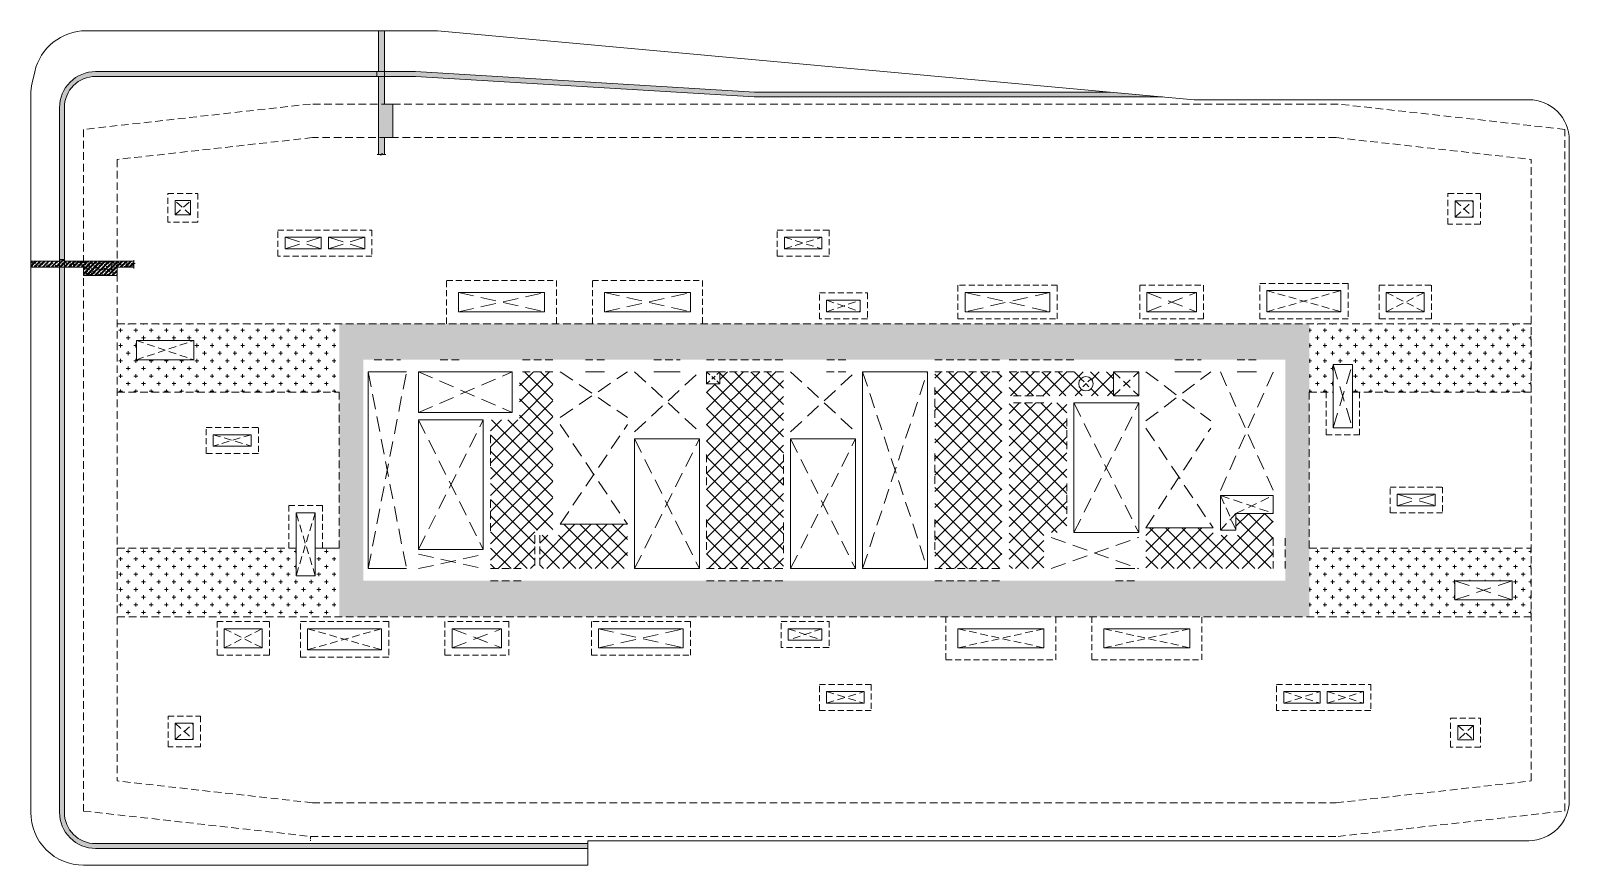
# Model space of a CAD drawing. Header units: millimetres. Extents: x 128100 to 192180, y 7250 to 42000.
import ezdxf

# ---------------------------------------------------------------- set-up
doc = ezdxf.new("R2010")
doc.units = ezdxf.units.MM
doc.linetypes.add('DASHED2', pattern=[9.525, 6.35, -3.175])
doc.linetypes.add('HIDDEN2', pattern=[4.7625, 3.175, -1.5875])
doc.layers.get('0').update_dxf_attribs({"lineweight": 20})
for name, color, linetype, lineweight in [('NDC_S_BEAM', 3, 'HIDDEN2', 20), ('NDC_S_DIM', 1, 'Continuous', 15), ('NDC_S_HATCH MATERIAL', 8, 'Continuous', 13), ('NDC_S_OPENING', 9, 'DASHED2', 13), ('NDC_S_SLAB', 2, 'Continuous', 20)]:
    doc.layers.add(name, color=color, linetype=linetype, lineweight=lineweight)

# ---------------------------------------------------------------- blocks, each defined once
blk = doc.blocks.new('HT-opening 8F')
at = {"layer": 'NDC_S_OPENING', "ltscale": 50}
for p, q in [((3410, 25430), (4060, 26030)), ((4060, 25430), (3410, 26030)), ((56730, 25340), (57480, 26020)), ((56730, 26020), (57480, 25340)), ((28790, 24500), (30350, 24020)), ((28790, 24020), (30350, 24500)), ((30550, 21880), (31950, 21400)), ((30550, 21400), (31950, 21880)), ((48890, 22280), (51970, 21400)), ((48890, 21400), (51970, 22280)), ((53860, 21400), (55440, 22200)), ((53860, 22200), (55440, 21400)), ((1800, 19400), (4190, 20200)), ((1800, 20200), (4190, 19400)), ((6580, 16280), (5000, 15800)), ((5000, 16280), (6580, 15800)), ((9250, 10400), (8450, 13030)), ((9250, 13030), (8450, 10400)), ((5460, 8200), (7040, 7400)), ((5460, 7400), (7040, 8200)), ((8930, 8200), (12010, 7320)), ((12010, 8200), (8930, 7320)), ((30350, 8200), (28950, 7720)), ((28950, 8200), (30350, 7720)), ((39600, 8200), (36020, 7400)), ((36020, 8200), (39600, 7400)), ((42100, 8200), (45680, 7400)), ((42100, 7400), (45680, 8200)), ((30550, 5580), (32110, 5100)), ((30550, 5100), (32110, 5580)), ((49590, 5580), (51100, 5100)), ((49590, 5100), (51100, 5580)), ((51400, 5580), (52910, 5100)), ((51400, 5100), (52910, 5580)), ((3420, 4260), (4170, 3580)), ((3420, 3580), (4170, 4260)), ((57490, 4170), (56840, 3570)), ((56840, 4170), (57490, 3570))]:
    blk.add_line(p, q, dxfattribs=at)
at = {"layer": 'NDC_S_OPENING', "ltscale": 100}
for p, q in [((7990, 24020), (9500, 24500)), ((7990, 24500), (9500, 24020)), ((9800, 24500), (11310, 24020)), ((9800, 24020), (11310, 24500)), ((15220, 22200), (18800, 21400)), ((15220, 21400), (18800, 22200)), ((21300, 22200), (24880, 21400)), ((21300, 21400), (24880, 22200)), ((39850, 22200), (36320, 21400)), ((36320, 22200), (39850, 21400)), ((43890, 22200), (45950, 21400)), ((43890, 21400), (45950, 22200)), ((51650, 19200), (52450, 16570)), ((51650, 16570), (52450, 19200)), ((54320, 13320), (55900, 13800)), ((54320, 13800), (55900, 13320)), ((56710, 9400), (59100, 10200)), ((56710, 10200), (59100, 9400)), ((14950, 8200), (17010, 7400)), ((14950, 7400), (17010, 8200)), ((21050, 8200), (24580, 7400)), ((21050, 7400), (24580, 8200))]:
    blk.add_line(p, q, dxfattribs=at)
at = {"layer": 'NDC_S_SLAB', "ltscale": 100}
for points in [[(3410, 26030), (4060, 26030), (4060, 25430), (3410, 25430)], [(56730, 26020), (57480, 26020), (57480, 25340), (56730, 25340)], [(7990, 24500), (9500, 24500), (9500, 24020), (7990, 24020)], [(9800, 24500), (11310, 24500), (11310, 24020), (9800, 24020)], [(30350, 24020), (28790, 24020), (28790, 24500), (30350, 24500)], [(15220, 22200), (18800, 22200), (18800, 21400), (15220, 21400)], [(21300, 22200), (24880, 22200), (24880, 21400), (21300, 21400)], [(30550, 21880), (31950, 21880), (31950, 21400), (30550, 21400)], [(43890, 22200), (45950, 22200), (45950, 21400), (43890, 21400)], [(48890, 22280), (51970, 22280), (51970, 21400), (48890, 21400)], [(53860, 22200), (55440, 22200), (55440, 21400), (53860, 21400)], [(1800, 20200), (4190, 20200), (4190, 19400), (1800, 19400)], [(51650, 19200), (52450, 19200), (52450, 16570), (51650, 16570)], [(5000, 16280), (6580, 16280), (6580, 15800), (5000, 15800)], [(54320, 13800), (55900, 13800), (55900, 13320), (54320, 13320)], [(8450, 13030), (9250, 13030), (9250, 10400), (8450, 10400)], [(56710, 10200), (59100, 10200), (59100, 9400), (56710, 9400)], [(5460, 8200), (7040, 8200), (7040, 7400), (5460, 7400)], [(8930, 8200), (12010, 8200), (12010, 7320), (8930, 7320)], [(14950, 8200), (17010, 8200), (17010, 7400), (14950, 7400)], [(21050, 8200), (24580, 8200), (24580, 7400), (21050, 7400)], [(28950, 8200), (30350, 8200), (30350, 7720), (28950, 7720)], [(36020, 8200), (39600, 8200), (39600, 7400), (36020, 7400)], [(42100, 7400), (45680, 7400), (45680, 8200), (42100, 8200)], [(30550, 5580), (32110, 5580), (32110, 5100), (30550, 5100)], [(49590, 5580), (51100, 5580), (51100, 5100), (49590, 5100)], [(51400, 5580), (52910, 5580), (52910, 5100), (51400, 5100)], [(3420, 4260), (4170, 4260), (4170, 3580), (3420, 3580)], [(56840, 4170), (57490, 4170), (57490, 3570), (56840, 3570)]]:
    blk.add_lwpolyline(points, close=True, dxfattribs=at)
at = {"layer": 'NDC_S_SLAB', "ltscale": 100, "elevation": 0}
blk.add_lwpolyline([(36320, 22200), (39850, 22200), (39850, 21400), (36320, 21400)], close=True, dxfattribs=at)

msp = doc.modelspace()

# ---------------------------------------------------------------- hatches: boundary and pattern name
at = {"layer": 'NDC_S_HATCH MATERIAL', "ltscale": 100}
h = msp.add_hatch(dxfattribs=at)
h.set_pattern_fill('BT-01', color=256, scale=30, angle=90, pattern_type=2)
h.set_pattern_definition([(140, (174986.56, -98552.3), (18.82564, 215.17805), [22.5, -247.5]), (85, (174986.56, -98552.3), (-225.65764, -41.6254), [18, -198]), (190.4514, (174988.13, -98534.36), (-206.83186, 173.5528), [19.12206, -210.34263]), (136.1842, (174926.56, -98552.3), (49.6557, 320.1723), [33.75, -371.25]), (186.6356, (174930.7, -98525.6), (-292.23536, 280.3988), [28.6831, -315.5139]), (81.1842, (174926.56, -98552.3), (-292.2356, 280.3986), [27, -297]), (111, (174941.56, -98522.3), (120.78567, 179.07212), [22.5, -247.5]), (56, (174941.56, -98522.3), (-217.545, 72.9946), [18, -198]), (161.4514, (174951.63, -98507.37), (-96.75915, 252.0668), [19.12206, -210.34263]), (127.5, (174986.56, -98552.29), (-99.868156, 3.647957), [0, -195.6, 0, -201, 0, -198.75]), (97.5, (174986.56, -98552.29), (-118.32351, 78.92086), [0, -114.6, 0, -191.1, 0, -75.75]), (57.5, (174986.56, -98619.19), (6.76646, 160.14673), [0, -75, 0, -234, 0, -310.5]), (47.5, (174986.56, -98649.2), (-30.0315, 174.95585), [0, -97.5, 0, -155.4, 0, -220.5]), (135, (174986.56, -98552.3), (-90.15611, -90.15611), []), (135, (174949.81, -98552.3), (-90.15611, -90.15611), [])])
h.paths.add_polyline_path([(142835, 37550), (142835, 36852), (142735, 36852), (142735, 36902), (142685, 36802), (142685, 36852), (142585, 36852), (142585, 40100), (142515, 40100), (142515, 40300), (142585, 40300), (142585, 42000), (142835, 42000), (142835, 38950), (143185, 38950), (143185, 37550)])
h = msp.add_hatch(dxfattribs=at)
h.set_pattern_fill('AR-CONC', color=256)
h.paths.add_polyline_path([(144126, 40300), (130800, 40300, 0.414214), (129300, 38800), (129300, 9450, 0.414214), (130800, 7950), (151300, 7950), (151300, 8150), (130800, 8150, -0.414214), (129500, 9450), (129500, 38800, -0.414214), (130800, 40100), (144120, 40100), (158235, 39250), (175244, 39250), (173047, 39450), (158241, 39450)])
h = msp.add_hatch(dxfattribs=at)
h.set_pattern_fill('BT-01', color=256, scale=30, pattern_type=2)
h.set_pattern_definition([(50, (0, 0), (215.17805, -18.82564), [22.5, -247.5]), (355, (0, 0), (-41.6254, 225.65764), [18, -198]), (100.4514, (17.93, -1.57), (173.5528, 206.83186), [19.12206, -210.34263]), (46.1842, (0, 60), (320.1723, -49.6557), [33.75, -371.25]), (96.6356, (26.68, 55.86), (280.3988, 292.23536), [28.6831, -315.5139]), (351.1842, (0, 60), (280.3986, 292.2356), [27, -297]), (21, (30, 45), (179.07212, -120.78567), [22.5, -247.5]), (326, (30, 45), (72.9946, 217.545), [18, -198]), (71.4514, (44.92, 34.93), (252.0668, 96.75915), [19.12206, -210.34263]), (37.5, (0, 0), (3.647957, 99.868156), [0, -195.6, 0, -201, 0, -198.75]), (7.5, (0, 0), (78.92086, 118.32351), [0, -114.6, 0, -191.1, 0, -75.75]), (327.5, (-66.9, 0), (160.14673, -6.76646), [0, -75, 0, -234, 0, -310.5]), (317.5, (-96.9, 0), (174.95585, 30.0315), [0, -97.5, 0, -155.4, 0, -220.5]), (45, (0, 0), (-90.15611, 90.15611), []), (45, (0, 36.75), (-90.15611, 90.15611), [])])
h.paths.add_polyline_path([(131700, 32152), (132398, 32152), (132398, 32252), (132348, 32252), (132448, 32302), (132398, 32302), (132398, 32402), (129500, 32402), (129500, 32472), (129300, 32472), (129300, 32402), (128100, 32402), (128100, 32152), (130300, 32152), (130300, 31802), (131700, 31802)])
h = msp.add_hatch(dxfattribs=at)
h.set_pattern_fill('CROSS', color=256, scale=50)
h.paths.add_polyline_path([(140950, 29800), (131700, 29800), (131700, 26950), (140950, 26950)])
h.paths.add_polyline_path([(134890, 28300), (132500, 28300), (132500, 29100), (134890, 29100)], flags=16)
h = msp.add_hatch(dxfattribs=at)
h.set_pattern_fill('CROSS', color=256, scale=50)
h.paths.add_polyline_path([(181350, 29800), (140950, 29800), (140950, 17600), (181350, 17600)])
h.paths.add_polyline_path([(141950, 19100), (141950, 28300), (180350, 28300), (180350, 19100)], flags=16)
h = msp.add_hatch(dxfattribs=at)
h.set_pattern_fill('CROSS', color=256, scale=50)
h.paths.add_polyline_path([(183150, 28100), (183150, 26950), (190600, 26950), (190600, 29800), (181350, 29800), (181350, 26950), (182350, 26950), (182350, 28100)])
h = msp.add_hatch(dxfattribs=at)
h.set_pattern_fill('ANSI37', color=256, scale=150)
h.paths.add_polyline_path([(149850, 27800), (148450, 27800), (148450, 25800), (147250, 25800), (147250, 25150), (147250, 23750), (147250, 22450), (147250, 21050), (147250, 19600), (148650, 19600), (149100, 19600), (149100, 21000), (149100, 21200), (149850, 21200)])
h = msp.add_hatch(dxfattribs=at)
h.set_pattern_fill('ANSI37', color=256, scale=150)
h.paths.add_polyline_path([(156800, 27300), (156250, 27300), (156250, 19600), (159450, 19600), (159450, 27800), (156800, 27800)])
h = msp.add_hatch(dxfattribs=at)
h.set_pattern_fill('ANSI37', color=256, scale=150)
h.set_pattern_definition([(45, (150, 0), (-336.7596, 336.7596), []), (135, (150, 0), (-336.7596, -336.7596), [])])
h.paths.add_polyline_path([(168550, 22300), (168550, 23200), (168550, 24000), (168550, 27800), (165750, 27800), (165750, 27150), (165750, 25750), (165750, 24400), (165750, 23000), (165750, 21650), (165750, 20250), (165750, 19600), (168550, 19600), (168550, 21200)])
h = msp.add_hatch(dxfattribs=at)
h.set_pattern_fill('ANSI37', color=256, scale=150)
edge = h.paths.add_edge_path()
edge.add_arc((172050, 27300), 300, 0, 360)
h.paths.add_polyline_path([(168850, 27800), (173200, 27800), (173200, 26800), (168850, 26800)])
h = msp.add_hatch(dxfattribs=at)
h.set_pattern_fill('ANSI37', color=256, scale=150)
h.paths.add_polyline_path([(168850, 26500), (168850, 19600), (170300, 19600), (170300, 21100), (171250, 21100), (171250, 26500)])
h = msp.add_hatch(dxfattribs=at)
h.set_pattern_fill('ANSI37', color=256, scale=150)
h.paths.add_polyline_path([(179850, 21000), (179850, 21900), (178300, 21900), (178300, 21200), (178450, 21200), (178450, 21000), (177350, 21000), (177350, 21300), (174550, 21300), (174550, 19600), (179850, 19600)])
h = msp.add_hatch(dxfattribs=at)
h.set_pattern_fill('ANSI37', color=256, scale=150)
h.paths.add_polyline_path([(152950, 21450), (150150, 21450), (150150, 21000), (149300, 21000), (149300, 19600), (152950, 19600)])
h = msp.add_hatch(dxfattribs=at)
h.set_pattern_fill('CROSS', color=256, scale=50)
h.paths.add_polyline_path([(139150, 19300), (139150, 20450), (131700, 20450), (131700, 17600), (140950, 17600), (140950, 20450), (139950, 20450), (139950, 19300)])
h = msp.add_hatch(dxfattribs=at)
h.set_pattern_fill('CROSS', color=256, scale=50)
h.paths.add_polyline_path([(190600, 20450), (181350, 20450), (181350, 17600), (190600, 17600)])
h.paths.add_polyline_path([(187410, 19100), (189800, 19100), (189800, 18300), (187410, 18300)], flags=16)

# ---------------------------------------------------------------- linework, layer by layer
at = {"ltscale": 100}
msp.add_circle((189866, 29747), 13.5, dxfattribs=at)
at = {"layer": 'NDC_S_BEAM', "ltscale": 100}
for p, q in [((139828, 37550), (131700, 36640)), ((182472, 37550), (190600, 36640)), ((142400, 28300), (143500, 28300)), ((145150, 28300), (145950, 28300)), ((149850, 28300), (148450, 28300)), ((151200, 28300), (152000, 28300)), ((154050, 28300), (155150, 28300)), ((156250, 28300), (159450, 28300)), ((162050, 28300), (161250, 28300)), ((165750, 28300), (168550, 28300)), ((168850, 28300), (171550, 28300)), ((175750, 28300), (176850, 28300)), ((178350, 28300), (179150, 28300)), ((149850, 27800), (148450, 27800)), ((156250, 27800), (159450, 27800)), ((161250, 27800), (162050, 27800)), ((165750, 27800), (168550, 27800)), ((168850, 27800), (171550, 27800)), ((131700, 26950), (140950, 26950)), ((165750, 27150), (165750, 25750)), ((181350, 26950), (182350, 26950)), ((181350, 26950), (182350, 26950)), ((181350, 20450), (181350, 26950)), ((183150, 26950), (190600, 26950)), ((170300, 26800), (168950, 26800)), ((170300, 26500), (168950, 26500)), ((171250, 25850), (171250, 24450)), ((147250, 25150), (147250, 23750)), ((165750, 24400), (165750, 23000)), ((156250, 24350), (156250, 22950)), ((159450, 24350), (159450, 22950)), ((171250, 23150), (171250, 21750)), ((147250, 22450), (147250, 21050)), ((156250, 21650), (156250, 20250)), ((159450, 20250), (159450, 21650)), ((165750, 21650), (165750, 20250)), ((149100, 21000), (149100, 19600)), ((149300, 21000), (149300, 19600)), ((179850, 19600), (179850, 21000)), ((180350, 19600), (180350, 21000)), ((131700, 20450), (139150, 20450)), ((139950, 20450), (140950, 20450)), ((140250, 20450), (140950, 20450)), ((181350, 20450), (190600, 20450)), ((147250, 19600), (148650, 19600)), ((156250, 19600), (159450, 19600)), ((165750, 19600), (168550, 19600)), ((147250, 19100), (148650, 19100)), ((156250, 19100), (159450, 19100)), ((165750, 19100), (168550, 19100)), ((173280, 19100), (174080, 19100)), ((190600, 17600), (131700, 17600)), ((139828, 9850), (131700, 10760)), ((182472, 9850), (190600, 10760))]:
    msp.add_line(p, q, dxfattribs=at)
at = {"layer": 'NDC_S_BEAM', "ltscale": 30}
msp.add_line((139750, 8450), (139750, 8270), dxfattribs=at)
at = {"layer": 'NDC_S_BEAM', "ltscale": 100}
for points in [[(182550, 8450), (192000, 9508), (192000, 37892), (182550, 38950), (139750, 38950), (130300, 37892), (130300, 9508), (139750, 8450)], [(182472, 37550), (139828, 37550)], [(131700, 36640), (131700, 10760)], [(190600, 10760), (190600, 36640)], [(131700, 29800), (190600, 29800)], [(140950, 20450), (140950, 26950)], [(139828, 9850), (182472, 9850)], [(139750, 8450), (182550, 8450)]]:
    msp.add_lwpolyline(points, dxfattribs=at)
at = {"layer": 'NDC_S_DIM', "ltscale": 100}
for points in [[(142835, 36852), (142835, 37550), (143185, 37550), (143185, 38950), (142835, 38950), (142835, 42000), (142585, 42000), (142585, 40300), (142515, 40300), (142515, 40100), (142585, 40100), (142585, 36852)], [(142885, 36852), (142735, 36852), (142735, 36902), (142685, 36802), (142685, 36852), (142535, 36852)], [(132398, 32152), (131700, 32152), (131700, 31802), (130300, 31802), (130300, 32152), (128100, 32152), (128100, 32402), (129300, 32402), (129300, 32472), (129500, 32472), (129500, 32402), (132398, 32402)], [(132398, 32102), (132398, 32252), (132348, 32252), (132448, 32302), (132398, 32302), (132398, 32452)]]:
    msp.add_lwpolyline(points, dxfattribs=at)
at = {"layer": 'NDC_S_HATCH MATERIAL', "linetype": 'HIDDEN2', "ltscale": 80}
for points in [[(133810, 35230), (135060, 35230), (135060, 34030), (133810, 34030)], [(187130, 35220), (188480, 35220), (188480, 33940), (187130, 33940)], [(138390, 33700), (142310, 33700), (142310, 32620), (138390, 32620)], [(159190, 33700), (161350, 33700), (161350, 32620), (159190, 32620)], [(174290, 31400), (176950, 31400), (176950, 30000), (174290, 30000)], [(179290, 31480), (182970, 31480), (182970, 30000), (179290, 30000)], [(184260, 31400), (186440, 31400), (186440, 30000), (184260, 30000)], [(160950, 31080), (162950, 31080), (162950, 30000), (160950, 30000)], [(135400, 25480), (137580, 25480), (137580, 24400), (135400, 24400)], [(184720, 23000), (186900, 23000), (186900, 21920), (184720, 21920)], [(135860, 17400), (138040, 17400), (138040, 16000), (135860, 16000)], [(139330, 17400), (143010, 17400), (143010, 15920), (139330, 15920)], [(145350, 16000), (148010, 16000), (148010, 17400), (145350, 17400)], [(151450, 16000), (155580, 16000), (155580, 17400), (151450, 17400)], [(159350, 17400), (161350, 17400), (161350, 16320), (159350, 16320)], [(160950, 14780), (163110, 14780), (163110, 13700), (160950, 13700)], [(179990, 14780), (183910, 14780), (183910, 13700), (179990, 13700)], [(133820, 13460), (135170, 13460), (135170, 12180), (133820, 12180)], [(187240, 13370), (188490, 13370), (188490, 12170), (187240, 12170)]]:
    msp.add_lwpolyline(points, close=True, dxfattribs=at)
for points in [[(145420, 29800), (145420, 31600), (150000, 31600), (150000, 29800)], [(151500, 29800), (151500, 31600), (156080, 31600), (156080, 29800)], [(182050, 26950), (182050, 25170), (183450, 25170), (183450, 26950)], [(138850, 20450), (138850, 22230), (140250, 22230), (140250, 20450)], [(166220, 17600), (166220, 15800), (170800, 15800), (170800, 17600)], [(172300, 17600), (172300, 15800), (176880, 15800), (176880, 17600)]]:
    msp.add_lwpolyline(points, dxfattribs=at)
at = {"layer": 'NDC_S_HATCH MATERIAL', "linetype": 'HIDDEN2', "ltscale": 80, "elevation": 0}
msp.add_lwpolyline([(170850, 31400), (166720, 31400), (166720, 30000), (170850, 30000)], close=True, dxfattribs=at)
at = {"layer": 'NDC_S_OPENING', "ltscale": 100}
for p, q in [((142150, 19600), (143750, 27800)), ((142150, 27800), (143750, 19600)), ((144250, 27800), (148150, 26100)), ((144250, 26100), (148150, 27800)), ((150150, 27800), (152950, 25900)), ((150150, 25900), (152950, 27800)), ((153250, 27800), (155950, 25300)), ((153250, 25300), (155950, 27800)), ((159750, 27800), (162450, 25300)), ((159750, 25300), (162450, 27800)), ((162750, 27800), (165450, 19600)), ((162750, 19600), (165450, 27800)), ((174550, 27800), (177250, 25750)), ((174550, 25750), (177250, 27800)), ((177650, 27800), (179850, 22850)), ((177650, 22850), (179850, 27800)), ((171550, 26500), (174250, 21100)), ((171550, 21100), (174250, 26500)), ((144250, 25800), (146950, 20400)), ((144250, 20400), (146950, 25800)), ((150150, 21450), (152950, 25600)), ((150150, 25600), (152950, 21450)), ((153250, 25000), (155950, 19600)), ((153250, 19600), (155950, 25000)), ((159750, 25000), (162450, 19600)), ((159750, 19600), (162450, 25000)), ((174550, 25450), (177350, 21300)), ((174550, 21300), (177250, 25450)), ((170600, 20900), (174250, 19600)), ((170600, 19600), (174250, 20900)), ((144250, 19600), (146950, 20200)), ((144250, 20200), (146950, 19600))]:
    msp.add_line(p, q, dxfattribs=at)
at = {"layer": 'NDC_S_OPENING', "ltscale": 30}
for p, q in [((156250, 27800), (156800, 27300)), ((156250, 27300), (156800, 27800)), ((171838, 27512), (172262, 27088)), ((172262, 27512), (171838, 27088))]:
    msp.add_line(p, q, dxfattribs=at)
at = {"layer": 'NDC_S_OPENING', "ltscale": 60}
for p, q in [((173200, 27800), (174250, 26800)), ((173200, 26800), (174250, 27800)), ((177650, 22650), (179850, 21900)), ((178300, 21900), (179850, 22650))]:
    msp.add_line(p, q, dxfattribs=at)
for points in [[(177650, 22650), (178300, 21200)], [(177650, 21200), (178300, 21900)]]:
    msp.add_lwpolyline(points, dxfattribs=at)
at = {"layer": 'NDC_S_SLAB', "ltscale": 100}
for p, q in [((151200, 27800), (152000, 27800)), ((154050, 27800), (155150, 27800)), ((175750, 27800), (176850, 27800)), ((178350, 27800), (179150, 27800)), ((152950, 21450), (150150, 21450)), ((174550, 21300), (177350, 21300)), ((173280, 19600), (174080, 19600))]:
    msp.add_line(p, q, dxfattribs=at)
for points in [[(151300, 8270), (151300, 7250), (130300, 7250, -0.414214), (128100, 9450), (128100, 39338, -0.056784), (128156, 39833), (128263, 40295, -0.349216), (130407, 42000), (145045, 42000), (176561, 39130)], [(151300, 7950), (130800, 7950, -0.414214), (129300, 9450), (129300, 38800, -0.414214), (130800, 40300), (144126, 40300), (158241, 39450), (173047, 39450)], [(151300, 8150), (130800, 8150, -0.414214), (129500, 9450), (129500, 38800, -0.414214), (130800, 40100), (144120, 40100), (158235, 39250), (175244, 39250)], [(151300, 8270), (190500, 8270, 0.414214), (192180, 9950), (192180, 37450, 0.414214), (190500, 39130), (176561, 39130)]]:
    msp.add_lwpolyline(points, format="xyb", dxfattribs=at)
msp.add_lwpolyline([(143750, 27800), (142150, 27800), (142150, 19600), (143750, 19600)], dxfattribs=at)
for points in [[(144250, 27800), (148150, 27800), (148150, 26100), (144250, 26100)], [(156250, 27800), (156800, 27800), (156800, 27300), (156250, 27300)], [(162750, 27800), (165450, 27800), (165450, 19600), (162750, 19600)], [(173200, 27800), (174250, 27800), (174250, 26800), (173200, 26800)], [(171550, 26500), (174250, 26500), (174250, 21100), (171550, 21100)], [(144250, 25800), (146950, 25800), (146950, 20400), (144250, 20400)], [(155950, 25000), (153250, 25000), (153250, 19600), (155950, 19600)], [(159750, 25000), (162450, 25000), (162450, 19600), (159750, 19600)], [(178300, 21200), (177650, 21200), (177650, 22650), (179850, 22650), (179850, 21900), (178300, 21900)]]:
    msp.add_lwpolyline(points, close=True, dxfattribs=at)
msp.add_circle((172050, 27300), 300, dxfattribs=at)

# ---------------------------------------------------------------- block references
msp.add_blockref('HT-opening 8F', (130700, 8900))

doc.saveas('drawing.dxf')
